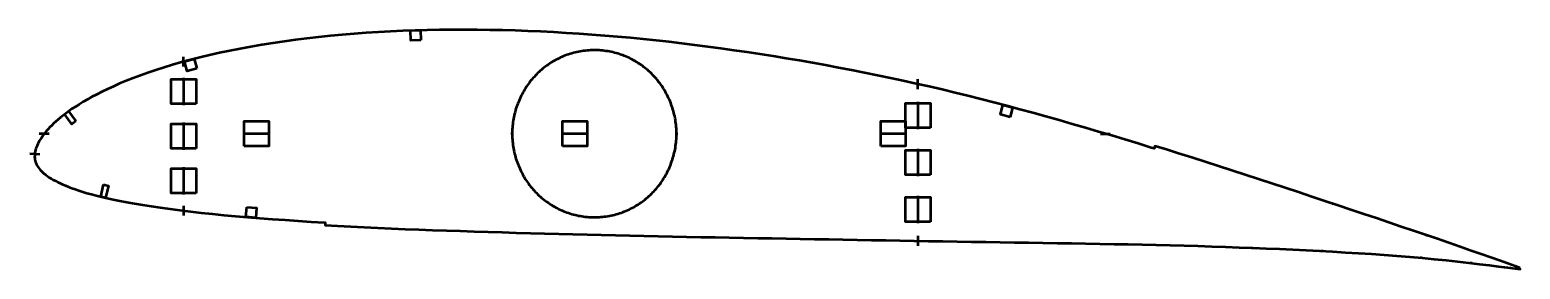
# Model space of a CAD drawing. Header units: metres. Extents: x -2 to 597, y 46 to 142.
import ezdxf

# ---------------------------------------------------------------- set-up
doc = ezdxf.new("R2010")
doc.units = ezdxf.units.M
doc.layers.add('Layer', color=1, linetype='Continuous', lineweight=50)

msp = doc.modelspace()

# ---------------------------------------------------------------- linework, layer by layer
at = {"layer": 'Layer'}
for p, q in [((225, 133.59), (225, 134.09)), ((60, 126.96), (60, 130.96)), ((60, 122.48), (60, 111.48)), ((355, 117.94), (355, 121.94)), ((355, 112.83), (355, 101.83)), ((60, 104.51), (60, 93.51)), ((6.03, 100), (2.03, 100)), ((94.78, 100), (83.78, 100)), ((192, 100), (191.5, 100)), ((222.65, 100), (211.65, 100)), ((258, 100), (258.5, 100)), ((350.52, 100), (339.52, 100)), ((428.27, 100), (432.27, 100)), ((2.2, 91.59), (-1.79, 91.9)), ((355, 93.92), (355, 82.92)), ((60, 86.54), (60, 75.54)), ((355, 75.02), (355, 64.02)), ((521.32, 71.94), (521.16, 71.47)), ((60, 71.06), (60, 67.06)), ((225, 66.41), (225, 65.91)), ((355, 58.91), (355, 54.91)), ((487, 54.29), (490.98, 53.98)), ((559.23, 59.18), (559.07, 58.7)), ((517.29, 53.32), (517.25, 52.82)), ((557.22, 50.57), (557.17, 50.08)), ((577.11, 48.5), (577.06, 48)), ((578.14, 52.64), (577.97, 52.17)), ((589.35, 46.41), (593.34, 46.1))]:
    msp.add_line(p, q, dxfattribs=at)
for points in [[(596.84, 46.08), (594.96, 46.76), (591.93, 47.82), (588.67, 48.98), (585.12, 50.22), (581.28, 51.55), (577.17, 52.97), (572.84, 54.48), (568.31, 56.06), (563.64, 57.67), (558.89, 59.29), (554.06, 60.91), (549.16, 62.58), (544.21, 64.28), (539.19, 65.98), (534.11, 67.69), (528.95, 69.4), (523.74, 71.14), (518.47, 72.89), (513.16, 74.66), (507.82, 76.44), (502.47, 78.22), (497.12, 79.98), (491.76, 81.73), (486.4, 83.48), (481.04, 85.23), (475.69, 86.98), (470.36, 88.7), (465.03, 90.41), (459.7, 92.08), (454.37, 93.73), (450.18, 95.03), (449.87, 94.03), (448.74, 94.38), (443.44, 96.02), (438.14, 97.64), (432.85, 99.24), (427.55, 100.81), (422.25, 102.35), (416.95, 103.88), (411.66, 105.39), (406.39, 106.89), (401.14, 108.36), (395.92, 109.79), (390.7, 111.18), (385.49, 112.54), (380.28, 113.88), (375.08, 115.19), (369.89, 116.47), (364.7, 117.72), (359.51, 118.92), (354.31, 120.09), (349.11, 121.24), (343.91, 122.36), (338.7, 123.46), (333.49, 124.52), (328.27, 125.55), (323.05, 126.55), (317.82, 127.52), (312.59, 128.46), (307.35, 129.38), (302.1, 130.27), (296.85, 131.13), (291.6, 131.95), (286.35, 132.75), (281.1, 133.52), (275.86, 134.26), (270.63, 134.97), (265.41, 135.65), (260.2, 136.29), (255, 136.9), (249.81, 137.47), (244.63, 138.01), (239.46, 138.51), (234.3, 138.98), (229.14, 139.41), (223.98, 139.81), (218.83, 140.17), (213.68, 140.49), (208.54, 140.79), (203.41, 141.04), (198.29, 141.26), (193.18, 141.44), (188.08, 141.58), (182.99, 141.69), (177.92, 141.76), (172.87, 141.79), (167.85, 141.78), (162.85, 141.73), (157.89, 141.64), (152.95, 141.51), (148.02, 141.32), (143.11, 141.09), (138.22, 140.83), (133.35, 140.52), (128.52, 140.16), (123.72, 139.75), (118.95, 139.3), (114.22, 138.81), (109.54, 138.29), (104.92, 137.72), (100.35, 137.09), (95.84, 136.42), (91.4, 135.7), (87.02, 134.94), (82.72, 134.15), (78.5, 133.33), (74.39, 132.48), (70.4, 131.6), (66.53, 130.67), (62.77, 129.71), (59.12, 128.72), (55.58, 127.7), (52.16, 126.66), (48.86, 125.6), (45.69, 124.53), (42.64, 123.44), (39.71, 122.34), (36.92, 121.23), (34.27, 120.13), (31.77, 119.03), (29.4, 117.94), (27.18, 116.87), (25.1, 115.81), (23.14, 114.77), (21.32, 113.76), (19.61, 112.77), (18.01, 111.8), (16.53, 110.86), (15.15, 109.95), (13.86, 109.06), (12.67, 108.18), (11.55, 107.33), (10.51, 106.49), (9.54, 105.68), (8.63, 104.88), (7.79, 104.1), (7, 103.34), (6.27, 102.59), (5.59, 101.86), (4.96, 101.14), (4.37, 100.44), (3.83, 99.75), (3.33, 99.07), (2.86, 98.39), (2.42, 97.73), (2.03, 97.1), (1.68, 96.49), (1.38, 95.87), (1.1, 95.25), (0.87, 94.65), (0.67, 94.07), (0.5, 93.46), (0.36, 92.91), (0.27, 92.39), (0.21, 91.79), (0.17, 91.26), (0.16, 90.72), (0.18, 90.19), (0.24, 89.67), (0.35, 89.14), (0.5, 88.61), (0.7, 88.08), (0.95, 87.54), (1.25, 87.01), (1.59, 86.48), (1.99, 85.96), (2.42, 85.44), (2.91, 84.92), (3.43, 84.41), (4.01, 83.91), (4.62, 83.41), (5.29, 82.93), (6.01, 82.45), (6.78, 81.98), (7.6, 81.5), (8.49, 81.03), (9.42, 80.56), (10.42, 80.08), (11.48, 79.6), (12.6, 79.12), (13.79, 78.63), (15.07, 78.15), (16.44, 77.66), (17.9, 77.16), (19.47, 76.66), (21.16, 76.15), (22.97, 75.63), (24.91, 75.1), (27, 74.58), (29.26, 74.05), (31.71, 73.53), (34.35, 72.99), (37.19, 72.44), (40.23, 71.89), (43.48, 71.35), (46.95, 70.81), (50.62, 70.28), (54.49, 69.75), (58.54, 69.24), (62.76, 68.73), (67.09, 68.23), (71.55, 67.75), (76.13, 67.3), (80.84, 66.87), (85.68, 66.46), (90.62, 66.07), (95.66, 65.7), (100.79, 65.34), (105.99, 64.98), (111.24, 64.63), (116.53, 64.31), (116.91, 64.29), (116.85, 63.24), (121.8, 62.96), (127.17, 62.68), (132.58, 62.42), (138.02, 62.16), (143.49, 61.91), (148.98, 61.67), (154.48, 61.46), (160, 61.26), (165.56, 61.07), (171.14, 60.89), (176.74, 60.7), (182.36, 60.52), (187.99, 60.35), (193.64, 60.19), (199.31, 60.04), (204.99, 59.9), (210.68, 59.75), (216.38, 59.6), (222.08, 59.45), (227.78, 59.31), (233.49, 59.18), (239.21, 59.05), (244.92, 58.93), (250.64, 58.81), (256.36, 58.69), (262.07, 58.57), (267.77, 58.45), (273.48, 58.34), (279.19, 58.24), (284.9, 58.14), (290.61, 58.05), (296.32, 57.95), (302.03, 57.85), (307.74, 57.74), (313.45, 57.64), (319.16, 57.54), (324.87, 57.45), (330.58, 57.35), (336.3, 57.24), (342.04, 57.13), (347.77, 57.02), (353.51, 56.93), (359.25, 56.85), (365, 56.77), (370.74, 56.67), (376.48, 56.57), (382.23, 56.47), (387.97, 56.38), (393.71, 56.31), (399.44, 56.23), (405.17, 56.14), (410.9, 56.04), (416.63, 55.93), (422.36, 55.83), (428.07, 55.74), (433.76, 55.65), (439.43, 55.54), (445.09, 55.42), (450.72, 55.29), (456.33, 55.15), (461.91, 55.01), (467.46, 54.85), (473.01, 54.68), (478.55, 54.5), (484.06, 54.31), (489.5, 54.11), (494.89, 53.9), (500.26, 53.65), (505.63, 53.4), (510.97, 53.16), (516.26, 52.88), (521.53, 52.57), (526.79, 52.25), (532.01, 51.95), (537.18, 51.64), (542.31, 51.27), (547.43, 50.87), (552.52, 50.47), (557.49, 50.05), (562.35, 49.58), (567.13, 49.09), (571.78, 48.59), (576.26, 48.09), (580.51, 47.6), (584.51, 47.11), (588.26, 46.65), (591.74, 46.21), (594.94, 45.79), (596.92, 45.51)], [(258, 100), (257.99, 100.71), (257.97, 101.41), (257.94, 102.12), (257.88, 102.82), (257.82, 103.52), (257.74, 104.22), (257.64, 104.92), (257.54, 105.62), (257.41, 106.31), (257.28, 107.01), (257.12, 107.7), (256.96, 108.38), (256.78, 109.06), (256.58, 109.74), (256.38, 110.41), (256.15, 111.08), (255.92, 111.75), (255.67, 112.4), (255.41, 113.06), (255.13, 113.7), (254.84, 114.35), (254.54, 114.98), (254.22, 115.61), (253.89, 116.23), (253.55, 116.85), (253.2, 117.45), (252.83, 118.05), (252.45, 118.64), (252.06, 119.23), (251.66, 119.8), (251.24, 120.37), (250.82, 120.92), (250.38, 121.47), (249.93, 122.01), (249.47, 122.54), (249, 123.05), (248.52, 123.56), (248.03, 124.06), (247.52, 124.55), (247.01, 125.02), (246.49, 125.49), (245.96, 125.94), (245.42, 126.39), (244.87, 126.82), (244.31, 127.24), (243.75, 127.64), (243.17, 128.04), (242.59, 128.42), (242, 128.79), (241.4, 129.15), (240.79, 129.49), (240.18, 129.82), (239.56, 130.14), (238.94, 130.45), (238.31, 130.74), (237.67, 131.02), (237.03, 131.28), (236.38, 131.53), (235.72, 131.77), (235.07, 131.99), (234.4, 132.2), (233.74, 132.39), (233.07, 132.57), (232.39, 132.74), (231.71, 132.89), (231.03, 133.02), (230.35, 133.14), (229.67, 133.25), (228.98, 133.34), (228.29, 133.42), (227.6, 133.48), (226.91, 133.53), (226.21, 133.57), (225.52, 133.58), (224.83, 133.59), (224.13, 133.58), (223.44, 133.55), (222.75, 133.51), (222.06, 133.46), (221.37, 133.38), (220.68, 133.3), (219.99, 133.2), (219.31, 133.09), (218.63, 132.96), (217.95, 132.81), (217.27, 132.65), (216.6, 132.48), (215.93, 132.3), (215.26, 132.09), (214.6, 131.88), (213.95, 131.65), (213.3, 131.41), (212.65, 131.15), (212.01, 130.88), (211.38, 130.59), (210.75, 130.3), (210.13, 129.98), (209.51, 129.66), (208.9, 129.32), (208.3, 128.97), (207.71, 128.61), (207.12, 128.23), (206.54, 127.84), (205.97, 127.44), (205.41, 127.03), (204.85, 126.6), (204.31, 126.17), (203.77, 125.72), (203.25, 125.26), (202.73, 124.79), (202.22, 124.31), (201.73, 123.81), (201.24, 123.31), (200.76, 122.8), (200.3, 122.27), (199.84, 121.74), (199.4, 121.2), (198.97, 120.65), (198.55, 120.08), (198.14, 119.51), (197.74, 118.94), (197.36, 118.35), (196.99, 117.75), (196.62, 117.15), (196.28, 116.54), (195.94, 115.92), (195.62, 115.3), (195.31, 114.66), (195.01, 114.03), (194.73, 113.38), (194.46, 112.73), (194.21, 112.08), (193.96, 111.41), (193.73, 110.75), (193.52, 110.08), (193.32, 109.4), (193.13, 108.72), (192.96, 108.04), (192.8, 107.35), (192.65, 106.66), (192.52, 105.97), (192.41, 105.27), (192.31, 104.57), (192.22, 103.87), (192.15, 103.17), (192.09, 102.47), (192.04, 101.76), (192.02, 101.06), (192, 100.35), (192, 99.65), (192.02, 98.94), (192.04, 98.24), (192.09, 97.53), (192.15, 96.83), (192.22, 96.13), (192.31, 95.43), (192.41, 94.73), (192.52, 94.03), (192.65, 93.34), (192.8, 92.65), (192.96, 91.96), (193.13, 91.28), (193.32, 90.6), (193.52, 89.92), (193.73, 89.25), (193.96, 88.59), (194.21, 87.92), (194.46, 87.27), (194.73, 86.62), (195.01, 85.97), (195.31, 85.34), (195.62, 84.7), (195.94, 84.08), (196.28, 83.46), (196.62, 82.85), (196.99, 82.25), (197.36, 81.65), (197.74, 81.06), (198.14, 80.49), (198.55, 79.92), (198.97, 79.35), (199.4, 78.8), (199.84, 78.26), (200.3, 77.73), (200.76, 77.2), (201.24, 76.69), (201.73, 76.19), (202.22, 75.69), (202.73, 75.21), (203.25, 74.74), (203.77, 74.28), (204.31, 73.83), (204.85, 73.4), (205.41, 72.97), (205.97, 72.56), (206.54, 72.16), (207.12, 71.77), (207.71, 71.39), (208.3, 71.03), (208.9, 70.68), (209.51, 70.34), (210.13, 70.02), (210.75, 69.7), (211.38, 69.41), (212.01, 69.12), (212.65, 68.85), (213.3, 68.59), (213.95, 68.35), (214.6, 68.12), (215.26, 67.91), (215.93, 67.7), (216.6, 67.52), (217.27, 67.35), (217.95, 67.19), (218.63, 67.04), (219.31, 66.91), (219.99, 66.8), (220.68, 66.7), (221.37, 66.62), (222.06, 66.54), (222.75, 66.49), (223.44, 66.45), (224.13, 66.42), (224.83, 66.41), (225.52, 66.42), (226.21, 66.43), (226.91, 66.47), (227.6, 66.52), (228.29, 66.58), (228.98, 66.66), (229.67, 66.75), (230.35, 66.86), (231.03, 66.98), (231.71, 67.11), (232.39, 67.26), (233.07, 67.43), (233.74, 67.61), (234.4, 67.8), (235.07, 68.01), (235.72, 68.23), (236.38, 68.47), (237.03, 68.72), (237.67, 68.98), (238.31, 69.26), (238.94, 69.55), (239.56, 69.86), (240.18, 70.18), (240.79, 70.51), (241.4, 70.85), (242, 71.21), (242.59, 71.58), (243.17, 71.96), (243.75, 72.36), (244.31, 72.76), (244.87, 73.18), (245.42, 73.61), (245.96, 74.06), (246.49, 74.51), (247.01, 74.98), (247.52, 75.45), (248.03, 75.94), (248.52, 76.44), (249, 76.95), (249.47, 77.46), (249.93, 77.99), (250.38, 78.53), (250.82, 79.08), (251.24, 79.63), (251.66, 80.2), (252.06, 80.77), (252.45, 81.36), (252.83, 81.95), (253.2, 82.55), (253.55, 83.15), (253.89, 83.77), (254.22, 84.39), (254.54, 85.02), (254.84, 85.65), (255.13, 86.3), (255.41, 86.94), (255.67, 87.6), (255.92, 88.25), (256.15, 88.92), (256.38, 89.59), (256.58, 90.26), (256.78, 90.94), (256.96, 91.62), (257.12, 92.3), (257.28, 92.99), (257.41, 93.69), (257.54, 94.38), (257.64, 95.08), (257.74, 95.78), (257.82, 96.48), (257.88, 97.18), (257.94, 97.88), (257.97, 98.59), (257.99, 99.29), (258, 100)]]:
    msp.add_lwpolyline(points, close=True, dxfattribs=at)
for points in [[(155.24, 137.57), (151.24, 137.46), (151.13, 141.45), (155.13, 141.57), (155.24, 137.57)], [(65.27, 126.25), (61.41, 125.2), (60.36, 129.06), (64.22, 130.11), (65.27, 126.25)], [(65, 111.98), (55, 111.98), (55, 121.98), (65, 121.98), (65, 111.98)], [(16.75, 104.98), (15.14, 103.8), (12.19, 107.83), (13.8, 109.01), (16.75, 104.98)], [(360, 102.33), (350, 102.33), (350, 112.33), (360, 112.33), (360, 102.33)], [(391.97, 106.7), (388.1, 107.74), (389.13, 111.6), (393, 110.57), (391.97, 106.7)], [(65, 94.01), (55, 94.01), (55, 104.01), (65, 104.01), (65, 94.01)], [(84.28, 95), (84.28, 105), (94.28, 105), (94.28, 95), (84.28, 95)], [(212.15, 95), (212.15, 105), (222.15, 105), (222.15, 95), (212.15, 95)], [(340.02, 95), (340.02, 105), (350.02, 105), (350.02, 95), (340.02, 95)], [(360, 83.42), (350, 83.42), (350, 93.42), (360, 93.42), (360, 83.42)], [(65, 76.04), (55, 76.04), (55, 86.04), (65, 86.04), (65, 76.04)], [(27.84, 79.52), (29.79, 79.06), (28.66, 74.19), (26.71, 74.65), (27.84, 79.52)], [(360, 64.52), (350, 64.52), (350, 74.52), (360, 74.52), (360, 64.52)], [(85.33, 70.5), (89.32, 70.18), (89.01, 66.2), (85.02, 66.51), (85.33, 70.5)]]:
    msp.add_lwpolyline(points, dxfattribs=at)

doc.saveas('drawing.dxf')
